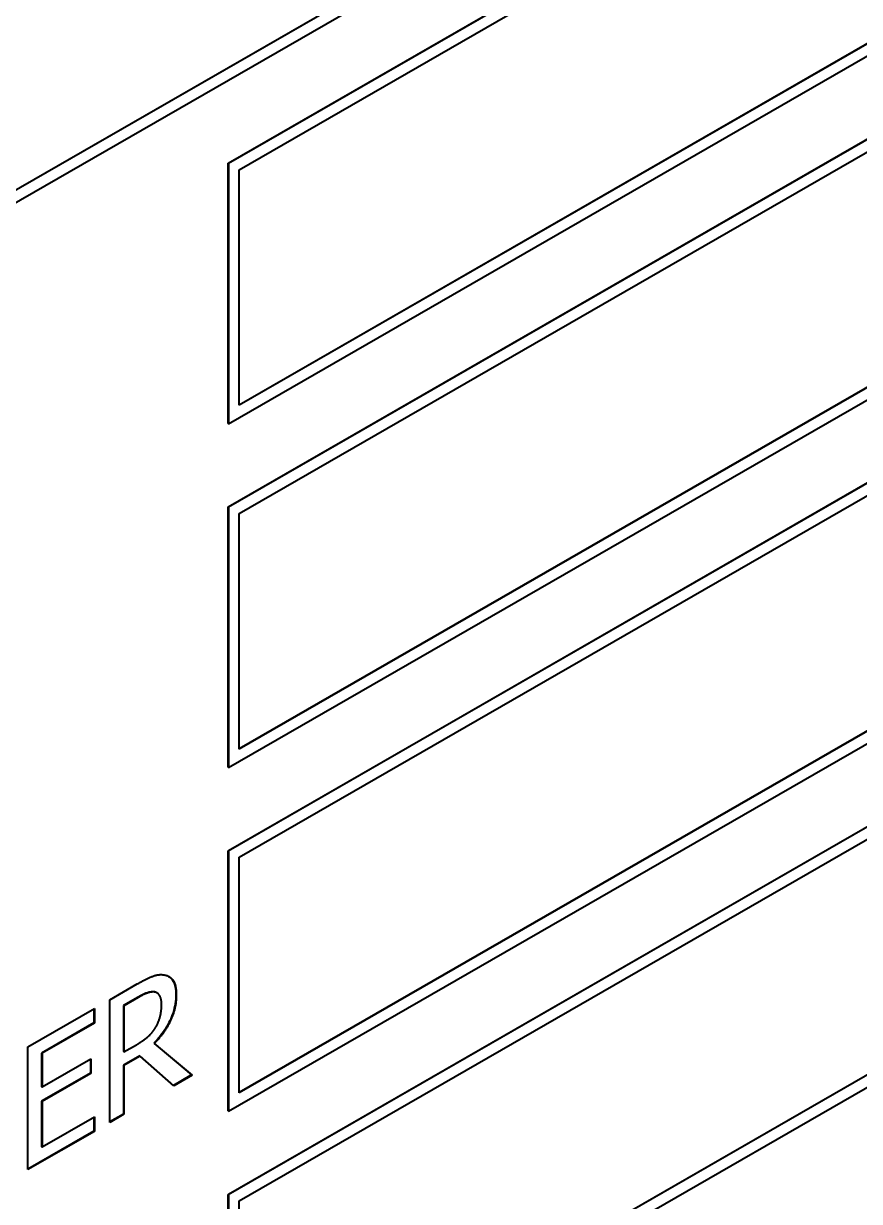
# Model space of a CAD drawing. Header units: inches. Extents: x 0 to 4752, y 0 to 3360.
# Drawn here: x 4281.24 to 4292.37, y 2266.93 to 2282.62 of the extents above; entities that cross this region are included whole.
import ezdxf

# ---------------------------------------------------------------- set-up
doc = ezdxf.new("R2010")
doc.units = ezdxf.units.IN
doc.header["$MEASUREMENT"] = 0
doc.layers.add('POWER SUPPLY CASE OUTLINE$0$가시적인 것(ISO)', color=3, linetype='Continuous', lineweight=40)
doc.layers.add('POWER SUPPLY CASE OUTLINE$0$가시적인 좁은 것(ISO)', color=3, linetype='Continuous', lineweight=35)

msp = doc.modelspace()

# ---------------------------------------------------------------- linework, layer by layer
at = {"layer": 'POWER SUPPLY CASE OUTLINE$0$가시적인 것(ISO)'}
for p, q in [((4270.956, 2274.372), (4302.918, 2292.777)), ((4271.098, 2274.623), (4302.77, 2292.862)), ((4302.776, 2292.859), (4271.098, 2274.617)), ((4283.961, 2280.755), (4302.912, 2291.668)), ((4302.918, 2291.665), (4283.967, 2280.752)), ((4284.108, 2280.67), (4302.776, 2291.42)), ((4283.967, 2277.286), (4302.918, 2288.199)), ((4284.108, 2277.537), (4302.77, 2288.284)), ((4302.776, 2288.281), (4284.108, 2277.531)), ((4283.961, 2276.177), (4302.912, 2287.09)), ((4302.918, 2287.087), (4283.967, 2276.174)), ((4284.108, 2276.092), (4302.776, 2286.842)), ((4284.108, 2272.959), (4302.77, 2283.706)), ((4302.776, 2283.702), (4284.108, 2272.952)), ((4283.967, 2272.707), (4302.918, 2283.62)), ((4283.961, 2271.599), (4302.912, 2282.512)), ((4302.918, 2282.508), (4283.967, 2271.596)), ((4284.108, 2271.514), (4302.776, 2282.264)), ((4283.961, 2277.289), (4283.961, 2280.755)), ((4283.961, 2280.755), (4283.967, 2280.752)), ((4283.967, 2280.752), (4283.967, 2277.286)), ((4284.108, 2277.531), (4284.108, 2280.67)), ((4284.108, 2268.381), (4302.77, 2279.127)), ((4302.776, 2279.124), (4284.108, 2268.374)), ((4283.967, 2268.129), (4302.918, 2279.042)), ((4283.961, 2267.021), (4302.912, 2277.933)), ((4302.918, 2277.93), (4283.967, 2267.017)), ((4284.108, 2266.935), (4302.776, 2277.685)), ((4283.961, 2277.289), (4283.967, 2277.286)), ((4283.961, 2272.711), (4283.961, 2276.177)), ((4283.961, 2276.177), (4283.967, 2276.174)), ((4283.967, 2276.174), (4283.967, 2272.707)), ((4284.108, 2272.952), (4284.108, 2276.092)), ((4284.108, 2263.802), (4302.77, 2274.549)), ((4302.776, 2274.546), (4284.108, 2263.796)), ((4283.967, 2263.551), (4302.918, 2274.464)), ((4283.961, 2272.711), (4283.967, 2272.707)), ((4283.961, 2268.132), (4283.961, 2271.599)), ((4283.961, 2271.599), (4283.967, 2271.596)), ((4283.967, 2271.596), (4283.967, 2268.129)), ((4284.108, 2268.374), (4284.108, 2271.514)), ((4282.387, 2269.613), (4282.752, 2269.823)), ((4283.011, 2269.707), (4283.017, 2269.704)), ((4282.387, 2267.978), (4282.387, 2269.613)), ((4282.756, 2269.644), (4282.57, 2269.537)), ((4282.57, 2269.537), (4282.575, 2269.533)), ((4282.57, 2269.537), (4282.57, 2268.922)), ((4282.762, 2269.641), (4282.575, 2269.533)), ((4282.575, 2269.533), (4282.575, 2268.919)), ((4281.296, 2268.985), (4282.181, 2269.495)), ((4282.175, 2269.491), (4282.175, 2269.304)), ((4282.181, 2269.495), (4282.181, 2269.301)), ((4282.175, 2269.304), (4281.478, 2268.903)), ((4282.181, 2269.301), (4281.484, 2268.9)), ((4282.175, 2269.304), (4282.181, 2269.301)), ((4281.296, 2267.35), (4281.296, 2268.985)), ((4281.478, 2268.903), (4281.478, 2268.455)), ((4281.478, 2268.903), (4281.484, 2268.9)), ((4281.484, 2268.9), (4281.484, 2268.452)), ((4282.57, 2268.922), (4282.575, 2268.919)), ((4282.575, 2268.919), (4282.74, 2269.014)), ((4282.973, 2269.034), (4282.979, 2269.03)), ((4282.973, 2269.034), (4283.476, 2268.612)), ((4282.979, 2269.03), (4283.482, 2268.609)), ((4281.484, 2268.452), (4282.134, 2268.826)), ((4282.128, 2268.823), (4282.128, 2268.636)), ((4282.134, 2268.826), (4282.134, 2268.633)), ((4282.785, 2268.864), (4282.57, 2268.74)), ((4282.57, 2268.74), (4282.575, 2268.737)), ((4282.57, 2268.74), (4282.57, 2268.09)), ((4282.791, 2268.861), (4282.575, 2268.737)), ((4282.785, 2268.864), (4282.791, 2268.861)), ((4283.238, 2268.468), (4282.791, 2268.861)), ((4282.128, 2268.636), (4281.478, 2268.262)), ((4282.134, 2268.633), (4281.484, 2268.259)), ((4282.128, 2268.636), (4282.134, 2268.633)), ((4282.575, 2268.737), (4282.575, 2268.087)), ((4283.476, 2268.612), (4283.233, 2268.472)), ((4283.482, 2268.609), (4283.238, 2268.468)), ((4283.476, 2268.612), (4283.482, 2268.609)), ((4281.478, 2268.455), (4281.484, 2268.452)), ((4281.478, 2268.262), (4281.478, 2267.655)), ((4281.478, 2268.262), (4281.484, 2268.259)), ((4281.484, 2268.259), (4281.484, 2267.652)), ((4283.961, 2268.132), (4283.967, 2268.129)), ((4281.484, 2267.652), (4282.181, 2268.053)), ((4282.175, 2268.05), (4282.175, 2267.863)), ((4282.181, 2268.053), (4282.181, 2267.859)), ((4282.57, 2268.09), (4282.387, 2267.985)), ((4282.575, 2268.087), (4282.387, 2267.978)), ((4282.57, 2268.09), (4282.575, 2268.087)), ((4282.175, 2267.863), (4281.296, 2267.357)), ((4282.181, 2267.859), (4281.296, 2267.35)), ((4282.175, 2267.863), (4282.181, 2267.859)), ((4281.478, 2267.655), (4281.484, 2267.652)), ((4283.961, 2263.554), (4283.961, 2267.021)), ((4283.961, 2267.021), (4283.967, 2267.017)), ((4283.967, 2267.017), (4283.967, 2263.551)), ((4284.108, 2263.796), (4284.108, 2266.935))]:
    msp.add_line(p, q, dxfattribs=at)
for points, degree in [([(4282.752, 2269.823), (4282.873, 2269.893), (4283.037, 2269.957), (4283.112, 2269.944)], 2), ([(4283.112, 2269.944), (4283.186, 2269.932), (4283.272, 2269.808), (4283.272, 2269.679)], 2), ([(4282.987, 2269.715), (4282.946, 2269.722), (4282.84, 2269.686), (4282.762, 2269.641)], 2), ([(4283.011, 2269.707), (4283.002, 2269.712), (4282.992, 2269.716), (4282.981, 2269.718)], 3), ([(4283.076, 2269.549), (4283.076, 2269.62), (4283.032, 2269.705), (4282.987, 2269.715)], 2), ([(4283.272, 2269.679), (4283.272, 2269.5), (4283.114, 2269.167), (4282.979, 2269.03)], 2), ([(4282.996, 2269.246), (4283.037, 2269.314), (4283.076, 2269.464), (4283.076, 2269.549)], 2), ([(4282.74, 2269.014), (4282.822, 2269.061), (4282.951, 2269.168), (4282.996, 2269.246)], 2)]:
    msp.add_open_spline(points, degree=degree, dxfattribs=at)
for points, knots in [([(4283.169, 2269.925), (4283.175, 2269.921), (4283.181, 2269.917), (4283.209, 2269.895), (4283.228, 2269.871), (4283.26, 2269.796), (4283.266, 2269.74), (4283.266, 2269.682)], [-0.05042298, -0.05042298, -0.05042298, -0.05042298, -0.04588995, -0.04588995, -0.0266657, -0.0266657, 0, 0, 0, 0]), ([(4282.981, 2269.718), (4282.953, 2269.723), (4282.921, 2269.719), (4282.864, 2269.699), (4282.824, 2269.683), (4282.756, 2269.644)], [-0.08567867, -0.08567867, -0.08567867, -0.08567867, -0.03584693, -0.03584693, 0, 0, 0, 0]), ([(4283.266, 2269.682), (4283.266, 2269.643), (4283.263, 2269.602), (4283.251, 2269.521), (4283.241, 2269.481), (4283.204, 2269.363), (4283.169, 2269.296), (4283.089, 2269.163), (4283.033, 2269.095), (4282.973, 2269.034)], [-0.08383767, -0.08383767, -0.08383767, -0.08383767, -0.07041272, -0.07041272, -0.05799448, -0.05799448, -0.03422864, -0.03422864, 0, 0, 0, 0])]:
    msp.add_open_spline(points, degree=3, knots=knots, dxfattribs=at)
at = {"layer": 'POWER SUPPLY CASE OUTLINE$0$가시적인 좁은 것(ISO)'}
for p, q in [((4282.981, 2269.718), (4282.987, 2269.715)), ((4283.266, 2269.682), (4283.272, 2269.679)), ((4282.756, 2269.644), (4282.762, 2269.641))]:
    msp.add_line(p, q, dxfattribs=at)

doc.saveas('drawing.dxf')
